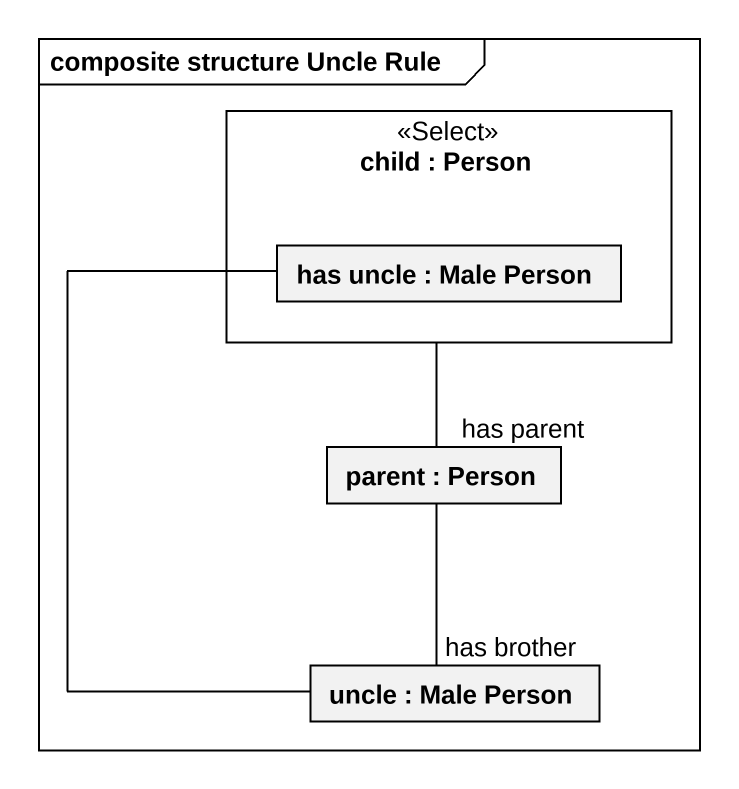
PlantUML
@startuml
mainframe composite structure Uncle Rule
rectangle "child : Person" as child <<Select>> {
  rectangle "has uncle : Male Person" as has_uncle
}
rectangle "parent : Person" as parent
rectangle "uncle : Male Person" as uncle
has_uncle -- uncle
parent "has parent" -up- child
uncle "has brother" -up- parent
@enduml
